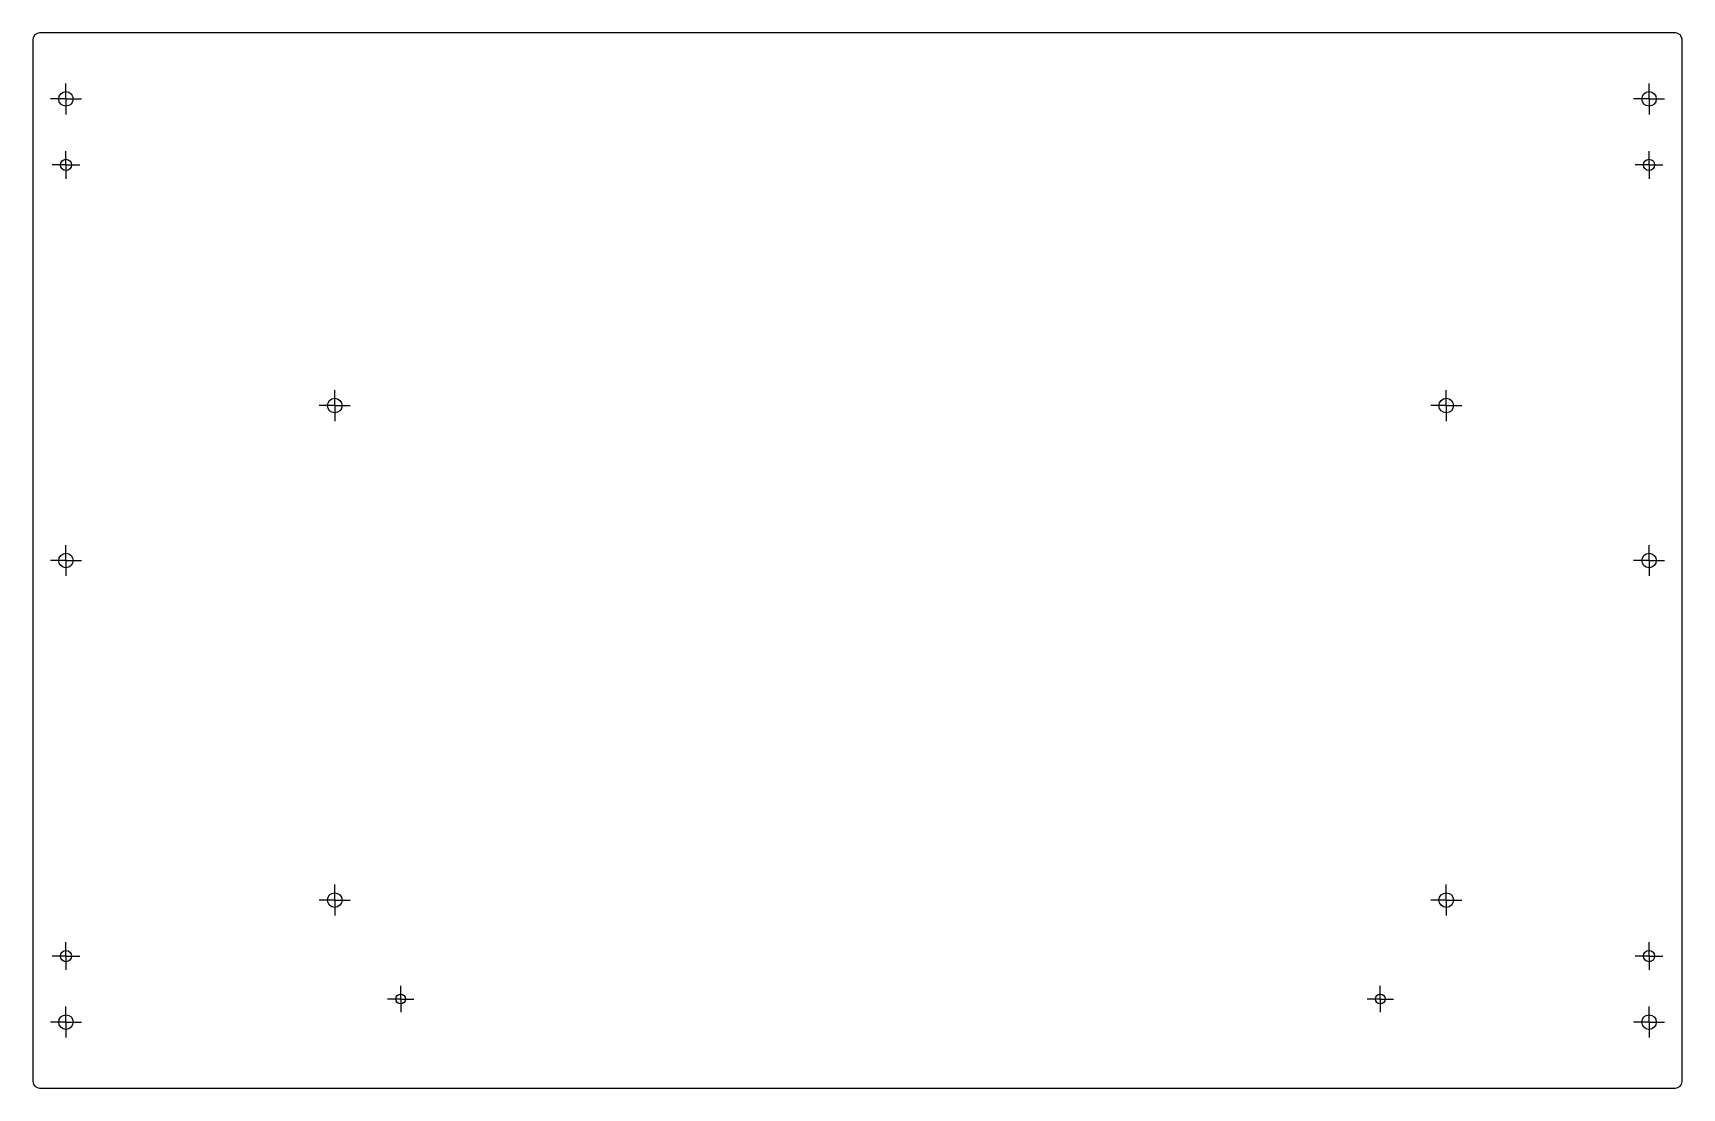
# Model space of a CAD drawing. Header units: millimetres. Extents: x 165 to 665, y 165 to 485.
import ezdxf

# ---------------------------------------------------------------- set-up
doc = ezdxf.new("R2010")
doc.units = ezdxf.units.MM
doc.layers.add('10', color=7, linetype='Continuous')

# ---------------------------------------------------------------- blocks, each defined once
blk = doc.blocks.new('SW_CENTERMARKSYMBOL_0')
at = {"layer": '10', "color": 0}
for p, q in [((-2.5, 0), (-4.7, 0)), ((0, 0), (-2.5, 0)), ((0, 2.5), (0, 4.7)), ((0, 0), (0, 2.5)), ((0, 0), (0, -2.5)), ((0, 0), (2.5, 0)), ((2.5, 0), (4.7, 0)), ((0, -2.5), (0, -4.7))]:
    blk.add_line(p, q, dxfattribs=at)
blk = doc.blocks.new('SW_CENTERMARKSYMBOL_1')
at = {"layer": '10', "color": 0}
for p, q in [((-2.5, 0), (-4.7, 0)), ((0, 0), (-2.5, 0)), ((0, 2.5), (0, 4.7)), ((0, 0), (0, 2.5)), ((0, 0), (0, -2.5)), ((0, 0), (2.5, 0)), ((2.5, 0), (4.7, 0)), ((0, -2.5), (0, -4.7))]:
    blk.add_line(p, q, dxfattribs=at)
blk = doc.blocks.new('SW_CENTERMARKSYMBOL_2')
at = {"layer": '10', "color": 0}
for p, q in [((-2.5, 0), (-4.7, 0)), ((0, 0), (-2.5, 0)), ((0, 2.5), (0, 4.7)), ((0, 0), (0, 2.5)), ((0, 0), (0, -2.5)), ((0, 0), (2.5, 0)), ((2.5, 0), (4.7, 0)), ((0, -2.5), (0, -4.7))]:
    blk.add_line(p, q, dxfattribs=at)
blk = doc.blocks.new('SW_CENTERMARKSYMBOL_3')
at = {"layer": '10', "color": 0}
for p, q in [((-2.5, 0), (-4.7, 0)), ((0, 0), (-2.5, 0)), ((0, 2.5), (0, 4.7)), ((0, 0), (0, 2.5)), ((0, 0), (0, -2.5)), ((0, 0), (2.5, 0)), ((2.5, 0), (4.7, 0)), ((0, -2.5), (0, -4.7))]:
    blk.add_line(p, q, dxfattribs=at)
blk = doc.blocks.new('SW_CENTERMARKSYMBOL_4')
at = {"layer": '10', "color": 0}
for p, q in [((-2.5, 0), (-4.7, 0)), ((0, 0), (-2.5, 0)), ((0, 2.5), (0, 4.7)), ((0, 0), (0, 2.5)), ((0, 0), (0, -2.5)), ((0, 0), (2.5, 0)), ((2.5, 0), (4.7, 0)), ((0, -2.5), (0, -4.7))]:
    blk.add_line(p, q, dxfattribs=at)
blk = doc.blocks.new('SW_CENTERMARKSYMBOL_5')
at = {"layer": '10', "color": 0}
for p, q in [((-2.5, 0), (-4.7, 0)), ((0, 0), (-2.5, 0)), ((0, 2.5), (0, 4.7)), ((0, 0), (0, 2.5)), ((0, 0), (0, -2.5)), ((0, 0), (2.5, 0)), ((2.5, 0), (4.7, 0)), ((0, -2.5), (0, -4.7))]:
    blk.add_line(p, q, dxfattribs=at)
blk = doc.blocks.new('SW_CENTERMARKSYMBOL_6')
at = {"layer": '10', "color": 0}
for p, q in [((-2.5, 0), (-4.2, 0)), ((0, 0), (-2.5, 0)), ((0, 2.5), (0, 4.2)), ((0, 0), (0, 2.5)), ((0, 0), (0, -2.5)), ((0, 0), (2.5, 0)), ((2.5, 0), (4.2, 0)), ((0, -2.5), (0, -4.2))]:
    blk.add_line(p, q, dxfattribs=at)
blk = doc.blocks.new('SW_CENTERMARKSYMBOL_7')
at = {"layer": '10', "color": 0}
for p, q in [((-2.5, 0), (-4, 0)), ((0, 0), (-2.5, 0)), ((0, 2.5), (0, 4)), ((0, 0), (0, 2.5)), ((0, 0), (0, -2.5)), ((0, 0), (2.5, 0)), ((2.5, 0), (4, 0)), ((0, -2.5), (0, -4))]:
    blk.add_line(p, q, dxfattribs=at)
blk = doc.blocks.new('SW_CENTERMARKSYMBOL_8')
at = {"layer": '10', "color": 0}
for p, q in [((-2.5, 0), (-4.2, 0)), ((0, 0), (-2.5, 0)), ((0, 2.5), (0, 4.2)), ((0, 0), (0, 2.5)), ((0, 0), (0, -2.5)), ((0, 0), (2.5, 0)), ((2.5, 0), (4.2, 0)), ((0, -2.5), (0, -4.2))]:
    blk.add_line(p, q, dxfattribs=at)
blk = doc.blocks.new('SW_CENTERMARKSYMBOL_9')
at = {"layer": '10', "color": 0}
for p, q in [((-2.5, 0), (-4.2, 0)), ((0, 0), (-2.5, 0)), ((0, 2.5), (0, 4.2)), ((0, 0), (0, 2.5)), ((0, 0), (0, -2.5)), ((0, 0), (2.5, 0)), ((2.5, 0), (4.2, 0)), ((0, -2.5), (0, -4.2))]:
    blk.add_line(p, q, dxfattribs=at)
blk = doc.blocks.new('SW_CENTERMARKSYMBOL_10')
at = {"layer": '10', "color": 0}
for p, q in [((-2.5, 0), (-4.2, 0)), ((0, 0), (-2.5, 0)), ((0, 2.5), (0, 4.2)), ((0, 0), (0, 2.5)), ((0, 0), (0, -2.5)), ((0, 0), (2.5, 0)), ((2.5, 0), (4.2, 0)), ((0, -2.5), (0, -4.2))]:
    blk.add_line(p, q, dxfattribs=at)
blk = doc.blocks.new('SW_CENTERMARKSYMBOL_11')
at = {"layer": '10', "color": 0}
for p, q in [((-2.5, 0), (-4, 0)), ((0, 0), (-2.5, 0)), ((0, 2.5), (0, 4)), ((0, 0), (0, 2.5)), ((0, 0), (0, -2.5)), ((0, 0), (2.5, 0)), ((2.5, 0), (4, 0)), ((0, -2.5), (0, -4))]:
    blk.add_line(p, q, dxfattribs=at)
blk = doc.blocks.new('SW_CENTERMARKSYMBOL_12')
at = {"layer": '10', "color": 0}
for p, q in [((-2.5, 0), (-4.7, 0)), ((0, 0), (-2.5, 0)), ((0, 2.5), (0, 4.7)), ((0, 0), (0, 2.5)), ((0, 0), (0, -2.5)), ((0, 0), (2.5, 0)), ((2.5, 0), (4.7, 0)), ((0, -2.5), (0, -4.7))]:
    blk.add_line(p, q, dxfattribs=at)
blk = doc.blocks.new('SW_CENTERMARKSYMBOL_13')
at = {"layer": '10', "color": 0}
for p, q in [((-2.5, 0), (-4.7, 0)), ((0, 0), (-2.5, 0)), ((0, 2.5), (0, 4.7)), ((0, 0), (0, 2.5)), ((0, 0), (0, -2.5)), ((0, 0), (2.5, 0)), ((2.5, 0), (4.7, 0)), ((0, -2.5), (0, -4.7))]:
    blk.add_line(p, q, dxfattribs=at)
blk = doc.blocks.new('SW_CENTERMARKSYMBOL_14')
at = {"layer": '10', "color": 0}
for p, q in [((-2.5, 0), (-4.7, 0)), ((0, 0), (-2.5, 0)), ((0, 2.5), (0, 4.7)), ((0, 0), (0, 2.5)), ((0, 0), (0, -2.5)), ((0, 0), (2.5, 0)), ((2.5, 0), (4.7, 0)), ((0, -2.5), (0, -4.7))]:
    blk.add_line(p, q, dxfattribs=at)
blk = doc.blocks.new('SW_CENTERMARKSYMBOL_15')
at = {"layer": '10', "color": 0}
for p, q in [((-2.5, 0), (-4.7, 0)), ((0, 0), (-2.5, 0)), ((0, 2.5), (0, 4.7)), ((0, 0), (0, 2.5)), ((0, 0), (0, -2.5)), ((0, 0), (2.5, 0)), ((2.5, 0), (4.7, 0)), ((0, -2.5), (0, -4.7))]:
    blk.add_line(p, q, dxfattribs=at)

msp = doc.modelspace()

# ---------------------------------------------------------------- linework, layer by layer
at = {"color": 7, "linetype": 'Continuous', "lineweight": 25}
for p, q in [((662.9, 485.27), (166.9, 485.27)), ((164.9, 483.27), (164.9, 167.27)), ((664.9, 167.27), (664.9, 483.27)), ((166.9, 165.27), (662.9, 165.27))]:
    msp.add_line(p, q, dxfattribs=at)
for centre, radius in [((174.9, 465.27), 2.2), ((654.9, 465.27), 2.2), ((174.9, 445.27), 1.7), ((654.9, 445.27), 1.7), ((256.4, 372.27), 2.2), ((593.4, 372.27), 2.2), ((174.9, 325.27), 2.2), ((654.9, 325.27), 2.2), ((256.4, 222.27), 2.2), ((593.4, 222.27), 2.2), ((174.9, 205.27), 1.7), ((654.9, 205.27), 1.7), ((276.4, 192.27), 1.5), ((573.4, 192.27), 1.5), ((174.9, 185.27), 2.2), ((654.9, 185.27), 2.2)]:
    msp.add_circle(centre, radius, dxfattribs=at)
for centre, start, end in [((166.9, 483.27), 90, 180), ((662.9, 483.27), 0, 90), ((166.9, 167.27), 180, 270), ((662.9, 167.27), 270, 0)]:
    msp.add_arc(centre, 2, start, end, dxfattribs=at)

# ---------------------------------------------------------------- block references
at = {"layer": '10'}
for name, p in [('SW_CENTERMARKSYMBOL_0', (174.9, 465.27)), ('SW_CENTERMARKSYMBOL_5', (654.9, 465.27)), ('SW_CENTERMARKSYMBOL_8', (174.9, 445.27)), ('SW_CENTERMARKSYMBOL_6', (654.9, 445.27)), ('SW_CENTERMARKSYMBOL_12', (256.4, 372.27)), ('SW_CENTERMARKSYMBOL_15', (593.4, 372.27)), ('SW_CENTERMARKSYMBOL_2', (174.9, 325.27)), ('SW_CENTERMARKSYMBOL_4', (654.9, 325.27)), ('SW_CENTERMARKSYMBOL_14', (256.4, 222.27)), ('SW_CENTERMARKSYMBOL_13', (593.4, 222.27)), ('SW_CENTERMARKSYMBOL_10', (174.9, 205.27)), ('SW_CENTERMARKSYMBOL_9', (654.9, 205.27)), ('SW_CENTERMARKSYMBOL_11', (276.4, 192.27)), ('SW_CENTERMARKSYMBOL_7', (573.4, 192.27)), ('SW_CENTERMARKSYMBOL_1', (174.9, 185.27)), ('SW_CENTERMARKSYMBOL_3', (654.9, 185.27))]:
    msp.add_blockref(name, p, dxfattribs=at)

doc.saveas('drawing.dxf')
